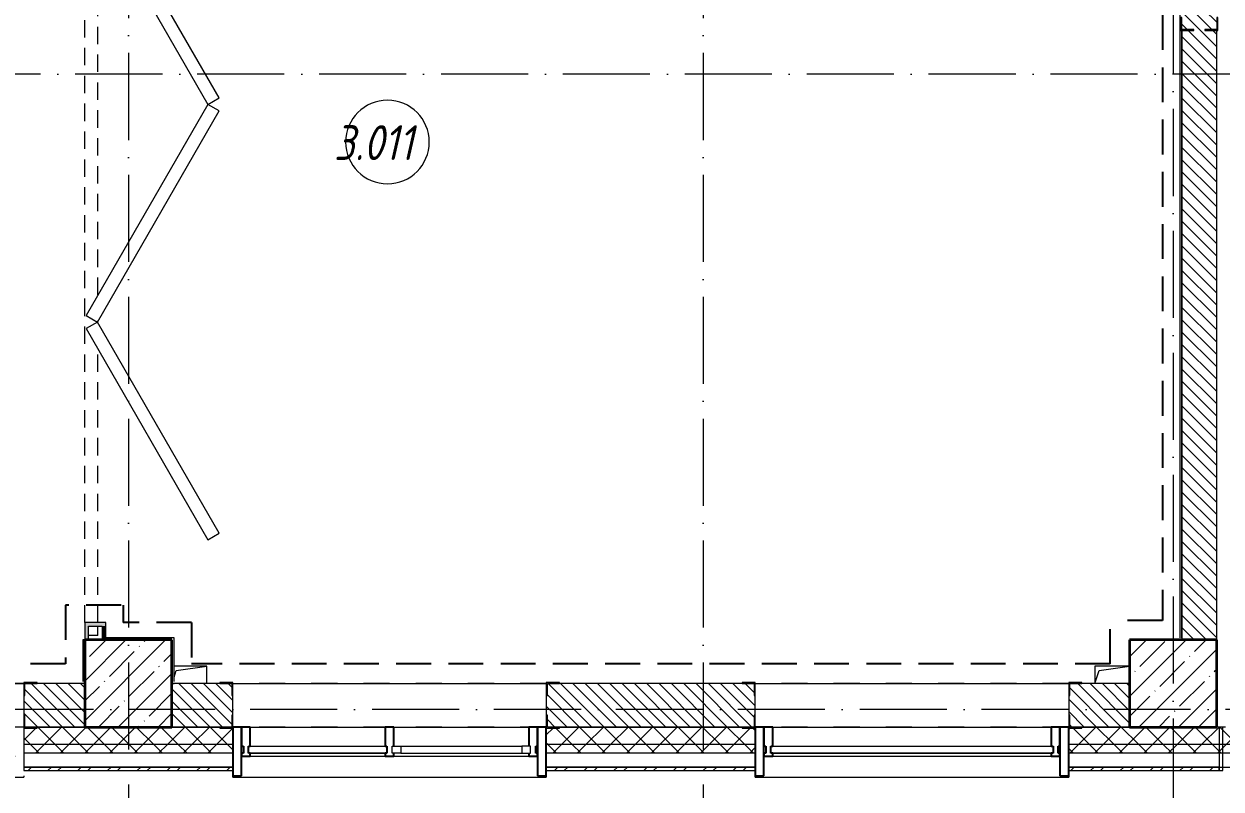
# Model space of a CAD drawing. Header units: millimetres. Extents: x -213536 to 1564669, y -45299 to 942238.
# Drawn here: x 469866 to 476741, y 501546 to 505940 of the extents above; entities that cross this region are included whole.
import ezdxf

# ---------------------------------------------------------------- set-up
doc = ezdxf.new("R2010")
doc.units = ezdxf.units.MM
for name, pattern in [('200_ШТРИХ__ш1_п0_6_', [160, 100, -60]), ('50_200_ШТРИХ_1Т_ш5_п1_п1_', [700, 500, -100, 0, -100]), ('Штрих короткий', [300, 150, -150]), ('Штриховая _2 мм - 1 мм_', [300, 200, -100])]:
    doc.linetypes.add(name, pattern=pattern)
for name, color, linetype, lineweight in [('0-1', 7, 'Continuous', 5), ('0-2', 7, 'Continuous', 9), ('3) ЖБ 4м', 3, 'Continuous', 30), ('Импосты витража', 7, 'Continuous', 9), ('Импосты витража-1', 7, 'Continuous', 25), ('Каркас_Импост', 7, 'Continuous', 13), ('Каркас_Импост-1', 7, 'Continuous', 9), ('Марки помещений', 7, 'Continuous', 9), ('Несущие колонны', 7, 'Continuous', 9), ('Несущие колонны-1', 7, 'Continuous', 35), ('Обобщенные модели', 7, 'Continuous', 9), ('Общие ребра', 7, 'Continuous', 9), ('Окна', 7, 'Continuous', 9), ('Оси-2', 7, '50_200_ШТРИХ_1Т_ш5_п1_п1_', 9), ('Остекление-1', 7, 'Continuous', 9), ('Открывание в плане-1', 7, '200_ШТРИХ__ш1_п0_6_', 9), ('Перемычка-1', 7, 'Штрих короткий', 9), ('Стены', 7, 'Continuous', 9), ('Стены-1', 7, 'Continuous', 13), ('Штриховка разреза-1', 7, 'Continuous', 9)]:
    doc.layers.add(name, color=color, linetype=linetype, lineweight=lineweight)
doc.layers.add('СТ-1_1', color=7, linetype='Штриховая _2 мм - 1 мм_', lineweight=90, true_color=0x888888)
doc.layers.add('Штриховка разреза-4', color=1, linetype='Continuous', lineweight=9, true_color=0xff0000)
doc.layers.get('0-2').off()
doc.styles.add('ISOCPEUR_I_6', font='isocpeui.ttf', dxfattribs={"width": 0.85, "height": 3.5})
pattern_1 = [(135, (0, 0), (-35.35534, -35.35534), [])]
pattern_2 = [(45, (0, 0), (-70.71068, 70.71068), []), (135, (0, 0), (-70.71068, -70.71068), [])]

# ---------------------------------------------------------------- blocks, each defined once
blk = doc.blocks.new('Ос 3 эт верх часть')
at = {"layer": 'Оси-2'}
for p, q in [((470466, 535177.6), (470466, 499613)), ((473766, 535177.6), (473766, 499613)), ((476466, 534856), (476466, 499613)), ((506366, 505652.4), (426847.2, 505652.4)), ((535374.3, 502002.4), (426847.2, 502002.4))]:
    blk.add_line(p, q, dxfattribs=at)
blk = doc.blocks.new('BSC_Колонна _Прямоугольная - 500х500-V7-АИ2_03_План отделки стен 3-го этажа _Часть 1_')
at = {"layer": 'Несущие колонны'}
h = blk.add_hatch(dxfattribs=at)
h.set_pattern_fill('FP_13', color=256, style=0, pattern_type=2)
h.set_pattern_definition([(45, (-47300, -57250), (-114.04925, 114.04925), []), (45, (-47185.95, -57250), (-114.04925, 114.04925), [201.613, -40.323, 3.353, -36.97])])
h.paths.add_polyline_path([(-250, -250), (250, -250), (250, 250), (-250, 250), (-250, 219.7)], flags=0)
at = {"layer": 'Несущие колонны-1'}
for p, q in [((250, 250), (-250, 250)), ((-250, 250), (-250, -250)), ((250, -250), (250, 250)), ((-250, -250), (250, -250))]:
    blk.add_line(p, q, dxfattribs=at)
blk = doc.blocks.new('BSC_Колонна _Прямоугольная - 500х500-V33-АИ2_03_План отделки стен 3-го этажа _Часть 1_')
at = {"layer": 'Несущие колонны'}
h = blk.add_hatch(dxfattribs=at)
h.set_pattern_fill('FP_39', color=256, style=0, pattern_type=2)
h.set_pattern_definition([(45, (-41300, -57250), (-114.04925, 114.04925), []), (45, (-41185.95, -57250), (-114.04925, 114.04925), [201.613, -40.323, 3.353, -36.97])])
h.paths.add_polyline_path([(-250, -250), (250, -250), (250, 250), (-250, 250)], flags=0)
at = {"layer": 'Несущие колонны-1'}
for p, q in [((250, 250), (-250, 250)), ((-250, 250), (-250, -250)), ((250, -250), (250, 250)), ((-250, -250), (250, -250))]:
    blk.add_line(p, q, dxfattribs=at)
blk = doc.blocks.new('DOR__перегородка__Прямоугольная - Вн_ДПГ_6800х3300h-29275894-АИ2_03_План отделки стен 3-го этажа _Часть 1_')
at = {"layer": 'Каркас_Импост'}
for p, q in [((1213.4, 771.8), (1.1, 71.7)), ((1250.9, 706.9), (1213.4, 771.8)), ((1288.4, 771.8), (1250.9, 706.9)), ((2500.8, 71.7), (1288.4, 771.8)), ((3712.7, 771.8), (2500.4, 71.7)), ((3750.3, 706.9), (3712.7, 771.8)), ((3786.7, 771.8), (3749.2, 706.9)), ((4999.1, 71.7), (3786.7, 771.8)), ((6212.1, 771.8), (4999.7, 71.7)), ((6249.6, 706.9), (6212.1, 771.8)), ((38.6, 6.7), (1250.9, 706.9)), ((1250.9, 706.9), (2463.3, 6.7)), ((2537.9, 6.7), (3750.3, 706.9)), ((3749.2, 706.9), (4961.6, 6.7)), ((5037.3, 6.7), (6249.6, 706.9)), ((1.1, 71.7), (38.6, 6.7)), ((2463.3, 6.7), (2500.8, 71.7)), ((2500.4, 71.7), (2537.9, 6.7)), ((4961.6, 6.7), (4999.1, 71.7)), ((4999.7, 71.7), (5037.3, 6.7))]:
    blk.add_line(p, q, dxfattribs=at)
at = {"layer": 'Открывание в плане-1'}
for p, q in [((0, 1474.2), (0, 0)), ((374.8, 1474.2), (0, 1474.2)), ((74.8, 1474.2), (74.8, 114.3)), ((149.8, 1474.2), (149.8, 157.6)), ((224.8, 1474.2), (224.8, 200.9)), ((299.8, 1474.2), (299.8, 244.2)), ((374.8, 1474.2), (374.8, 287.5)), ((299.8, 157.6), (299.8, 75)), ((374.8, 200.9), (374.8, 75)), ((6.8, 75), (0, 75)), ((2345, 75), (156.8, 75)), ((224.8, 114.3), (224.8, 75)), ((2506.2, 75), (2495, 75)), ((4843.3, 75), (2656.2, 75)), ((5005.5, 75), (4993.3, 75)), ((6725, 75), (5155.5, 75)), ((6800, 75), (6745, 75)), ((6800, 75), (6800, 20)), ((6725, 0), (0, 0))]:
    blk.add_line(p, q, dxfattribs=at)
blk = doc.blocks.new('Проем_Дверь_Прямоугольный - 1800х2700h_оконные проемы-25805030-АИ2_03_План отделки стен 3-го этажа _Часть 1_')
at = {"layer": 'Перемычка-1'}
for p, q in [((900, 125), (-900, 125)), ((900, -125), (-900, -125))]:
    blk.add_line(p, q, dxfattribs=at)
blk = doc.blocks.new('PNS_Панель прямоугольная2 - Нр_Стекло - 40мм-26243474-АИ2_03_План отделки стен 3-го этажа _Часть 1_')
at = {"layer": 'Каркас_Импост'}
for p, q in [((-397.5, 0), (-397.5, 40)), ((-397.5, 40), (-347.5, 40)), ((-347.5, 40), (-347.5, 0)), ((397.5, 40), (347.5, 40)), ((347.5, 40), (347.5, 0)), ((397.5, 0), (397.5, 40)), ((-347.5, 0), (-397.5, 0)), ((347.5, 0), (397.5, 0))]:
    blk.add_line(p, q, dxfattribs=at)
at = {"layer": 'Каркас_Импост-1'}
for p, q in [((-347.5, 40), (347.5, 40)), ((-347.5, 0), (347.5, 0))]:
    blk.add_line(p, q, dxfattribs=at)
blk = doc.blocks.new('Прямоугольный импост - Импост структурный с накладкой - 150мм-25647633-АИ2_03_План отделки стен 3-го этажа _Часть 1_')
at = {"layer": 'Импосты витража-1'}
for p, q in [((-25, 0), (-25, 17)), ((-25, 17), (25, 17)), ((-15, 0), (-25, 0)), ((-15, -40), (-15, 0)), ((25, 17), (25, 0)), ((-25, -150), (-25, -40)), ((-25, -40), (-15, -40)), ((25, -40), (25, -150)), ((25, -150), (-25, -150))]:
    blk.add_line(p, q, dxfattribs=at)
blk = doc.blocks.new('Прямоугольный импост - Импост структурный с накладкой - 150мм-25647642-АИ2_03_План отделки стен 3-го этажа _Часть 1_')
at = {"layer": 'Импосты витража'}
for p, q in [((78475, 87667), (77700, 87667)), ((78475, 87500), (77700, 87500))]:
    blk.add_line(p, q, dxfattribs=at)
blk = doc.blocks.new('Прямоугольный импост - Импост структурный с накладкой - 150мм-V149-АИ2_03_План отделки стен 3-го этажа _Часть 1_')
at = {"layer": 'Импосты витража-1'}
for p, q in [((-25, 0), (-25, 17)), ((-25, 17), (25, 17)), ((25, 0), (15, 0)), ((15, 0), (15, -40)), ((25, 17), (25, 0)), ((-25, -150), (-25, -40)), ((15, -40), (25, -40)), ((25, -40), (25, -150)), ((25, -150), (-25, -150))]:
    blk.add_line(p, q, dxfattribs=at)
blk = doc.blocks.new('PNS_Панель прямоугольная1 - Нр_Стекло - 40мм-25259299-АИ2_03_План отделки стен 3-го этажа _Часть 1_')
at = {"layer": 'Остекление-1'}
for p, q in [((-387.5, 40), (387.5, 40)), ((-397.5, 0), (397.5, 0)), ((387.5, 0), (-387.5, 0))]:
    blk.add_line(p, q, dxfattribs=at)
blk = doc.blocks.new('Прямоугольный импост - Импост структурный с накладкой - 150мм-25647644-АИ2_03_План отделки стен 3-го этажа _Часть 1_')
at = {"layer": 'Импосты витража-1'}
for p, q in [((-25, 0), (-25, 17)), ((-25, 17), (25, 17)), ((-15, 0), (-25, 0)), ((-15, -40), (-15, 0)), ((25, 0), (15, 0)), ((15, 0), (15, -40)), ((25, 17), (25, 0)), ((-25, -150), (-25, -40)), ((-25, -40), (-15, -40)), ((15, -40), (25, -40)), ((25, -40), (25, -150)), ((25, -150), (-25, -150))]:
    blk.add_line(p, q, dxfattribs=at)
blk = doc.blocks.new('Прямоугольный импост - Откос НВФ_50х280 мм-V152-АИ2_03_План отделки стен 3-го этажа _Часть 1_')
at = {"layer": 'Импосты витража-1'}
for p, q in [((-50, 130), (0, 130)), ((-50, -150), (-50, 130)), ((0, 130), (0, -144)), ((0, -150), (-50, -150))]:
    blk.add_line(p, q, dxfattribs=at)
blk = doc.blocks.new('Прямоугольный импост - Откос НВФ_50х280 мм-25993838-АИ2_03_План отделки стен 3-го этажа _Часть 1_')
at = {"layer": 'Импосты витража-1'}
for p, q in [((0, 130), (-50, 130)), ((-50, 130), (-50, -150)), ((0, -144), (0, 130)), ((-50, -150), (0, -150))]:
    blk.add_line(p, q, dxfattribs=at)
blk = doc.blocks.new('PNS_Панель прямоугольная1 - Нр_Стекло - 40мм-25293744-АИ2_03_План отделки стен 3-го этажа _Часть 1_')
at = {"layer": 'Остекление-1'}
for p, q in [((-800, 40), (800, 40)), ((-810, 0), (810, 0)), ((800, 0), (-800, 0))]:
    blk.add_line(p, q, dxfattribs=at)
blk = doc.blocks.new('Прямоугольный импост - Импост структурный с накладкой - 150мм-25651488-АИ2_03_План отделки стен 3-го этажа _Часть 1_')
at = {"layer": 'Импосты витража'}
for p, q in [((26050, 70600), (26050, 72200)), ((26217, 70600), (26217, 72200))]:
    blk.add_line(p, q, dxfattribs=at)
blk = doc.blocks.new('Прямоугольный импост - Импост структурный с накладкой - 150мм-25651501-АИ2_03_План отделки стен 3-го этажа _Часть 1_')
at = {"layer": 'Импосты витража-1'}
for p, q in [((-25, 0), (-25, 17)), ((-25, 17), (25, 17)), ((-15, 0), (-25, 0)), ((-15, -40), (-15, 0)), ((25, 0), (15, 0)), ((15, 0), (15, -40)), ((25, 17), (25, 0)), ((-25, -150), (-25, -40)), ((-25, -40), (-15, -40)), ((15, -40), (25, -40)), ((25, -40), (25, -150)), ((25, -150), (-25, -150))]:
    blk.add_line(p, q, dxfattribs=at)
blk = doc.blocks.new('Прямоугольный импост - Откос НВФ_50х280 мм-25995271-АИ2_03_План отделки стен 3-го этажа _Часть 1_')
at = {"layer": 'Импосты витража-1'}
for p, q in [((-50, 130), (0, 130)), ((-50, -150), (-50, 130)), ((0, 130), (0, -144)), ((0, -150), (-50, -150))]:
    blk.add_line(p, q, dxfattribs=at)
blk = doc.blocks.new('Прямоугольный импост - Откос НВФ_50х280 мм-25995273-АИ2_03_План отделки стен 3-го этажа _Часть 1_')
at = {"layer": 'Импосты витража-1'}
for p, q in [((0, 130), (-50, 130)), ((-50, 130), (-50, -150)), ((0, -144), (0, 130)), ((-50, -150), (0, -150))]:
    blk.add_line(p, q, dxfattribs=at)
blk = doc.blocks.new('Фахверк_СКБ_Уголок - 250_2700-27497298-АИ2_03_План отделки стен 3-го этажа _Часть 1_')
at = {"layer": 'Обобщенные модели'}
for p, q in [((200, 181), (125, 181)), ((125, 181), (125, 106)), ((131, 106), (131, 175)), ((131, 175), (200, 175)), ((200, 175), (200, 181)), ((125, 106), (131, 106)), ((131, -6), (125, -6)), ((125, -6), (125, -81)), ((131, -75), (131, -6)), ((125, -81), (200, -81)), ((200, -75), (131, -75)), ((200, -81), (200, -75))]:
    blk.add_line(p, q, dxfattribs=at)
blk = doc.blocks.new('Фахверк_СКБ_Уголок - 200_3550-28267367-АИ2_03_План отделки стен 3-го этажа _Часть 1_')
at = {"layer": 'Обобщенные модели'}
for p, q in [((200, 156), (125, 156)), ((125, 156), (125, 81)), ((131, 81), (131, 150)), ((131, 150), (200, 150)), ((200, 150), (200, 156)), ((125, 81), (131, 81)), ((131, 19), (125, 19)), ((125, 19), (125, -56)), ((131, -50), (131, 19)), ((125, -56), (200, -56)), ((200, -50), (131, -50)), ((200, -56), (200, -50))]:
    blk.add_line(p, q, dxfattribs=at)
blk = doc.blocks.new('AR_Отверстие прямоугольное _в плите_ - AR_Отверстие прямоугольное _в плите_-V212-АИ2_03_План отделки стен 3-го этажа _Часть 1_')
at = {"layer": 'Обобщенные модели'}
for p, q in [((100, 50), (-88, 50)), ((-88, -14), (-75, 25)), ((-75, 25), (100, 50)), ((100, -50), (100, 50))]:
    blk.add_line(p, q, dxfattribs=at)
blk = doc.blocks.new('AR_Отверстие прямоугольное _в плите_ - AR_Отверстие прямоугольное _в плите_-V226-АИ2_03_План отделки стен 3-го этажа _Часть 1_')
at = {"layer": 'Обобщенные модели'}
for p, q in [((100, 50), (-100, 50)), ((-100, 50), (-100, -50)), ((-100, -50), (-75, 25)), ((-75, 25), (100, 50))]:
    blk.add_line(p, q, dxfattribs=at)
blk = doc.blocks.new('Отлив_СКБ - Отлив витража_120_НВФ-31885687-АИ2_03_План отделки стен 3-го этажа _Часть 1_')
at = {"layer": 'Окна'}
for p, q in [((1750, -2), (50, -2)), ((0, -120), (0, -113)), ((0, -120), (1800, -120)), ((1800, -113), (1800, -120))]:
    blk.add_line(p, q, dxfattribs=at)
blk = doc.blocks.new('Стены 3 - Стены 4-31194751-АИ2_03_План отделки стен 3-го этажа _Часть 1_')
at = {"layer": 'Стены-1'}
for p, q in [((-1798.5, 41030.2), (-1798.5, 41010.2)), ((-1548.5, 41030.2), (-1798.5, 41030.2)), ((-1798.5, 41010.2), (-1548.5, 41010.2)), ((-1548.5, 41010.2), (-1548.5, 41030.2))]:
    blk.add_line(p, q, dxfattribs=at)
blk = doc.blocks.new('0125-Р-ОО-Ш2-АР-о_23_10_2024_rvt-1-АИ2_03_План отделки стен 3-го этажа _Часть 1_')
at = {"layer": 'Штриховка разреза-1'}
h = blk.add_hatch(dxfattribs=at)
h.set_pattern_fill('FP_1', color=256, style=0, pattern_type=2)
h.set_pattern_definition(pattern_1)
h.paths.add_polyline_path([(47550, 57500), (47550, 61000), (47481, 61000), (47481, 61006), (47550, 61006), (47550, 64500), (47350, 64500), (47350, 61006), (47419, 61006), (47419, 61000), (47350, 61000), (47350, 57500), (47399.9, 57500)], flags=0)
h = blk.add_hatch(dxfattribs=at)
h.set_pattern_fill('FP_1', color=256, style=0, pattern_type=2)
h.set_pattern_definition(pattern_1)
h.paths.add_polyline_path([(41050, 57000), (41050, 57250), (40706, 57250), (40706, 57181), (40700, 57181), (40700, 57069), (40706, 57069), (40706, 57000), (40804.7, 57000)], flags=0)
h.paths.add_polyline_path([(38550, 57000), (38894, 57000), (38894, 57069), (38900, 57069), (38900, 57181), (38894, 57181), (38894, 57250), (38550, 57250)], flags=0)
h = blk.add_hatch(dxfattribs=at)
h.set_pattern_fill('FP_1', color=256, style=0, pattern_type=2)
h.set_pattern_definition(pattern_1)
h.paths.add_polyline_path([(46706, 57000), (47050, 57000), (47050, 57250), (46706, 57250), (46706, 57181), (46700, 57181), (46700, 57069), (46706, 57069)], flags=0)
h.paths.add_polyline_path([(43775, 57000), (44894, 57000), (44894, 57069), (44900, 57069), (44900, 57181), (44894, 57181), (44894, 57250), (43706, 57250), (43706, 57181), (43700, 57181), (43700, 57069), (43706, 57069), (43706, 57000)], flags=0)
h.paths.add_polyline_path([(41550, 57000), (41894, 57000), (41894, 57069), (41900, 57069), (41900, 57181), (41894, 57181), (41894, 57250), (41550, 57250)], flags=0)
h = blk.add_hatch(dxfattribs=at)
h.set_pattern_fill('FP_50', color=256, style=0, pattern_type=2)
h.set_pattern_definition(pattern_2)
h.paths.add_polyline_path([(75665.1, 56900), (76650, 56900), (76650, 57000), (70300, 57000), (70300, 56900), (74722.9, 56900)], flags=0)
h.paths.add_polyline_path([(66243.3, 56900), (66350, 56900), (66350, 56994), (66275, 56994), (66275, 57000), (65325, 57000), (65325, 56994), (65250, 56994), (65250, 56900), (66100, 56900)], flags=0)
h.paths.add_polyline_path([(68800, 56900), (69300, 56900), (69300, 57000), (67425, 57000), (67425, 56994), (67350, 56994), (67350, 56900), (68127.7, 56900)], flags=0)
h.paths.add_polyline_path([(63450, 56900), (63450, 56994), (63375, 56994), (63375, 57000), (62325, 57000), (62325, 56994), (62250, 56994), (62250, 56900), (63444, 56900)], flags=0)
h.paths.add_polyline_path([(60375, 56900), (60450, 56900), (60450, 56994), (60375, 56994), (60375, 57000), (59325, 57000), (59325, 56994), (59250, 56994), (59250, 56900), (59648.1, 56900)], flags=0)
h.paths.add_polyline_path([(56600, 56900), (57450, 56900), (57450, 56994), (57375, 56994), (57375, 57000), (56325, 57000), (56325, 56994), (56250, 56994), (56250, 56900), (56350.5, 56900)], flags=0)
h.paths.add_polyline_path([(54444, 56900), (54450, 56900), (54450, 56994), (54375, 56994), (54375, 57000), (53325, 57000), (53325, 56994), (53250, 56994), (53250, 56900), (54375, 56900)], flags=0)
h.paths.add_polyline_path([(51450, 56900), (51450, 56994), (51375, 56994), (51375, 57000), (50325, 57000), (50325, 56994), (50250, 56994), (50250, 56900), (51168.6, 56900)], flags=0)
h.paths.add_polyline_path([(48450, 56900), (48450, 56994), (48375, 56994), (48375, 57000), (46775, 57000), (46775, 56994), (46700, 56994), (46700, 56900), (48342.1, 56900)], flags=0)
h.paths.add_polyline_path([(44900, 56900), (44900, 56994), (44825, 56994), (44825, 57000), (43775, 57000), (43775, 56994), (43700, 56994), (43700, 56900), (44894, 56900)], flags=0)
h.paths.add_polyline_path([(41050, 56900), (41900, 56900), (41900, 56994), (41825, 56994), (41825, 57000), (40775, 57000), (40775, 56994), (40700, 56994), (40700, 56900), (40804.7, 56900)], flags=0)
h.paths.add_polyline_path([(38900, 56900), (38900, 56994), (38825, 56994), (38825, 57000), (37775, 57000), (37775, 56994), (37700, 56994), (37700, 56900), (38550, 56900)], flags=0)
h.paths.add_polyline_path([(35894, 56900), (35900, 56900), (35900, 56994), (35825, 56994), (35825, 57000), (34775, 57000), (34775, 56994), (34700, 56994), (34700, 56900), (35825, 56900)], flags=0)
h.paths.add_polyline_path([(32900, 56900), (32900, 56994), (32825, 56994), (32825, 57000), (31775, 57000), (31775, 56994), (31700, 56994), (31700, 56900), (32796.2, 56900)], flags=0)
h.paths.add_polyline_path([(29550, 56900), (29900, 56900), (29900, 56994), (29825, 56994), (29825, 57000), (28775, 57000), (28775, 56994), (28700, 56994), (28700, 56900), (29498.6, 56900)], flags=0)
h.paths.add_polyline_path([(25700, 56900), (26900, 56900), (26900, 56994), (26825, 56994), (26825, 57000), (25775, 57000), (25775, 56994), (25700, 56994)], flags=0)
h.paths.add_polyline_path([(23825, 56900), (23900, 56900), (23900, 56994), (23825, 56994), (23825, 57000), (22775, 57000), (22775, 56994), (22700, 56994), (22700, 56900), (23550, 56900)], flags=0)
h.paths.add_polyline_path([(20825, 56900), (20900, 56900), (20900, 56994), (20825, 56994), (20825, 57000), (19775, 57000), (19775, 56994), (19700, 56994), (19700, 56900), (20550, 56900)], flags=0)
h.paths.add_polyline_path([(18700, 56900), (18700, 56994), (18625, 56994), (18625, 57000), (8900, 57000), (8900, 56900), (18663.6, 56900)], flags=0)
h.paths.add_polyline_path([(6886.4, 56900), (7900, 56900), (7900, 57000), (-100, 57000), (-100, 56900), (3117.7, 56900)], flags=0)
h = blk.add_hatch(dxfattribs=at)
h.set_pattern_fill('FP_50', color=256, style=0, pattern_type=2)
h.set_pattern_definition(pattern_2)
h.paths.add_polyline_path([(75665.1, 56850), (76650, 56850), (76650, 56900), (70300, 56900), (70300, 56850), (74722.9, 56850)], flags=0)
h.paths.add_polyline_path([(69300, 56850), (69300, 56900), (67350, 56900), (67350, 56850), (69069.9, 56850)], flags=0)
h.paths.add_polyline_path([(66350, 56850), (66350, 56900), (65250, 56900), (65250, 56850), (66243.3, 56850)], flags=0)
h.paths.add_polyline_path([(63450, 56850), (63450, 56900), (62250, 56900), (62250, 56850), (63416.8, 56850)], flags=0)
h.paths.add_polyline_path([(60450, 56850), (60450, 56900), (59250, 56900), (59250, 56850), (59648.1, 56850)], flags=0)
h.paths.add_polyline_path([(57450, 56850), (57450, 56900), (56250, 56900), (56250, 56850), (56821.6, 56850)], flags=0)
h.paths.add_polyline_path([(53250, 56850), (54450, 56850), (54450, 56900), (53250, 56900)], flags=0)
h.paths.add_polyline_path([(51450, 56850), (51450, 56900), (50250, 56900), (50250, 56850), (51168.6, 56850)], flags=0)
h.paths.add_polyline_path([(48450, 56850), (48450, 56900), (46700, 56900), (46700, 56850), (48342.1, 56850)], flags=0)
h.paths.add_polyline_path([(44573.4, 56850), (44900, 56850), (44900, 56900), (43700, 56900), (43700, 56850)], flags=0)
h.paths.add_polyline_path([(41900, 56850), (41900, 56900), (40700, 56900), (40700, 56850), (41746.8, 56850)], flags=0)
h.paths.add_polyline_path([(38900, 56850), (38900, 56900), (37700, 56900), (37700, 56850), (37978.1, 56850)], flags=0)
h.paths.add_polyline_path([(34700, 56850), (35900, 56850), (35900, 56900), (34700, 56900)], flags=0)
h.paths.add_polyline_path([(32900, 56850), (32900, 56900), (31700, 56900), (31700, 56850), (32796.2, 56850)], flags=0)
h.paths.add_polyline_path([(28700, 56850), (29900, 56850), (29900, 56900), (28700, 56900)], flags=0)
h.paths.add_polyline_path([(25729.9, 56850), (26900, 56850), (26900, 56900), (25700, 56900), (25700, 56850)], flags=0)
h.paths.add_polyline_path([(23900, 56850), (23900, 56900), (22700, 56900), (22700, 56850), (23845.5, 56850)], flags=0)
h.paths.add_polyline_path([(20547.9, 56850), (20900, 56850), (20900, 56900), (19700, 56900), (19700, 56850), (20076.9, 56850)], flags=0)
h.paths.add_polyline_path([(18700, 56850), (18700, 56900), (8900, 56900), (8900, 56850), (18663.6, 56850)], flags=0)
h.paths.add_polyline_path([(7900, 56850), (7900, 56900), (-200, 56900), (-200, 56850), (6886.4, 56850)], flags=0)
h = blk.add_hatch(dxfattribs=at)
h.set_pattern_fill('FP_49', color=256, style=0, pattern_type=2)
h.set_pattern_definition([(45, (0, 0), (-85.53659, 85.53659), []), (45, (57.02, 0), (-85.53659, 85.53659), [])])
h.paths.add_polyline_path([(47399.9, 56750), (47565, 56750), (47565, 56770), (46700, 56770), (46700, 56750)], flags=0)
h.paths.add_polyline_path([(44900, 56750), (44900, 56770), (43700, 56770), (43700, 56750), (44573.4, 56750)], flags=0)
h.paths.add_polyline_path([(41746.8, 56750), (41900, 56750), (41900, 56770), (40700, 56770), (40700, 56750), (40804.7, 56750)], flags=0)
h.paths.add_polyline_path([(38900, 56750), (38900, 56770), (37700, 56770), (37700, 56750), (37978.1, 56750)], flags=0)
h.paths.add_polyline_path([(35900, 56750), (35900, 56770), (34700, 56770), (34700, 56750), (35151.6, 56750)], flags=0)
h.paths.add_polyline_path([(32900, 56750), (32900, 56770), (31700, 56770), (31700, 56750), (32796.2, 56750)], flags=0)
h.paths.add_polyline_path([(29900, 56750), (29900, 56770), (28700, 56770), (28700, 56750), (29498.6, 56750)], flags=0)
h.paths.add_polyline_path([(25700, 56750), (26900, 56750), (26900, 56770), (25700, 56770)], flags=0)
h.paths.add_polyline_path([(23900, 56750), (23900, 56770), (22700, 56770), (22700, 56750), (23845.5, 56750)], flags=0)
h.paths.add_polyline_path([(20547.9, 56750), (20900, 56750), (20900, 56770), (19700, 56770), (19700, 56750), (20076.9, 56750)], flags=0)
h.paths.add_polyline_path([(18700, 56750), (18700, 56770), (8900, 56770), (8900, 56750), (18663.6, 56750)], flags=0)
h.paths.add_polyline_path([(7900, 56750), (7900, 56770), (-330, 56770), (-330, 56750), (6886.4, 56750)], flags=0)
at = {"layer": 'Общие ребра'}
for p, q in [((41050, 57000), (40775, 57000)), ((40775, 57000), (41050, 57000)), ((41825, 57000), (41550, 57000)), ((41550, 57000), (41825, 57000)), ((44825, 57000), (43775, 57000)), ((43775, 57000), (44825, 57000)), ((47050, 57000), (46775, 57000)), ((46775, 57000), (47050, 57000)), ((41900, 56900), (40700, 56900)), ((44900, 56900), (43700, 56900)), ((48450, 56900), (46700, 56900)), ((41900, 56850), (40700, 56850)), ((44900, 56850), (43700, 56850)), ((48450, 56850), (46700, 56850))]:
    blk.add_line(p, q, dxfattribs=at)
at = {"layer": 'Стены'}
for p, q in [((38900, 57250), (40700, 57250)), ((41900, 57250), (43700, 57250)), ((44900, 57250), (46700, 57250))]:
    blk.add_line(p, q, dxfattribs=at)
at = {"layer": 'Стены-1'}
for p, q in [((47350, 61000), (47350, 57500)), ((47550, 57500), (47550, 61000)), ((41050, 57250), (40775, 57250)), ((41825, 57250), (41550, 57250)), ((44825, 57250), (43775, 57250)), ((47050, 57250), (46775, 57250)), ((40700, 57181), (40700, 57069)), ((41900, 57069), (41900, 57181)), ((43700, 57181), (43700, 57069)), ((44900, 57069), (44900, 57181)), ((46700, 57181), (46700, 57069)), ((40700, 56994), (40700, 56770)), ((41900, 56770), (41900, 56994)), ((43700, 56994), (43700, 56770)), ((44900, 56770), (44900, 56994)), ((46700, 56994), (46700, 56770)), ((47600, 57000), (47550, 57000)), ((40700, 56770), (41900, 56770)), ((41900, 56770), (40700, 56770)), ((40700, 56770), (40700, 56750)), ((40700, 56750), (41900, 56750)), ((41900, 56750), (41900, 56770)), ((43700, 56770), (44900, 56770)), ((44900, 56770), (43700, 56770)), ((43700, 56770), (43700, 56750)), ((43700, 56750), (44900, 56750)), ((44900, 56750), (44900, 56770)), ((46700, 56770), (48450, 56770)), ((47565, 56770), (46700, 56770)), ((46700, 56770), (46700, 56750)), ((46700, 56750), (47565, 56750)), ((47565, 56750), (47565, 56770))]:
    blk.add_line(p, q, dxfattribs=at)
at = {"layer": '0-2'}
for name, p, rotation in [('DOR__перегородка__Прямоугольная - Вн_ДПГ_6800х3300h-29275894-АИ2_03_План отделки стен 3-го этажа _Часть 1_', (41050, 64325), 270.0000000000002), ('Фахверк_СКБ_Уголок - 200_3550-28267367-АИ2_03_План отделки стен 3-го этажа _Часть 1_', (47500, 60875), 89.99999999999993), ('Фахверк_СКБ_Уголок - 250_2700-27497298-АИ2_03_План отделки стен 3-го этажа _Часть 1_', (42025, 57175), 180), ('Фахверк_СКБ_Уголок - 250_2700-27497298-АИ2_03_План отделки стен 3-го этажа _Часть 1_', (45025, 57175), 180), ('Прямоугольный импост - Откос НВФ_50х280 мм-25993838-АИ2_03_План отделки стен 3-го этажа _Часть 1_', (41900, 56850), 180), ('Прямоугольный импост - Импост структурный с накладкой - 150мм-25647642-АИ2_03_План отделки стен 3-го этажа _Часть 1_', (120475, 144500), 180), ('Прямоугольный импост - Импост структурный с накладкой - 150мм-25647642-АИ2_03_План отделки стен 3-го этажа _Часть 1_', (121300, 144500), 180), ('Прямоугольный импост - Откос НВФ_50х280 мм-25995273-АИ2_03_План отделки стен 3-го этажа _Часть 1_', (44900, 56850), 180), ('Прямоугольный импост - Импост структурный с накладкой - 150мм-25651488-АИ2_03_План отделки стен 3-го этажа _Часть 1_', (-25600, 83050), 270.0000000000022), ('Стены 3 - Стены 4-31194751-АИ2_03_План отделки стен 3-го этажа _Часть 1_', (88595.2, 58548.5), 89.9999999999999)]:
    blk.add_blockref(name, p, dxfattribs=dict(at, rotation=rotation))
for name, p in [('BSC_Колонна _Прямоугольная - 500х500-V33-АИ2_03_План отделки стен 3-го этажа _Часть 1_', (41300, 57250)), ('BSC_Колонна _Прямоугольная - 500х500-V7-АИ2_03_План отделки стен 3-го этажа _Часть 1_', (47300, 57250)), ('AR_Отверстие прямоугольное _в плите_ - AR_Отверстие прямоугольное _в плите_-V212-АИ2_03_План отделки стен 3-го этажа _Часть 1_', (41650, 57300)), ('AR_Отверстие прямоугольное _в плите_ - AR_Отверстие прямоугольное _в плите_-V226-АИ2_03_План отделки стен 3-го этажа _Часть 1_', (46950, 57300)), ('Проем_Дверь_Прямоугольный - 1800х2700h_оконные проемы-25805030-АИ2_03_План отделки стен 3-го этажа _Часть 1_', (39800, 57125)), ('Фахверк_СКБ_Уголок - 250_2700-27497298-АИ2_03_План отделки стен 3-го этажа _Часть 1_', (40575, 57075)), ('Проем_Дверь_Прямоугольный - 1800х2700h_оконные проемы-25805030-АИ2_03_План отделки стен 3-го этажа _Часть 1_', (42800, 57125)), ('Фахверк_СКБ_Уголок - 250_2700-27497298-АИ2_03_План отделки стен 3-го этажа _Часть 1_', (43575, 57075)), ('Проем_Дверь_Прямоугольный - 1800х2700h_оконные проемы-25805030-АИ2_03_План отделки стен 3-го этажа _Часть 1_', (45800, 57125)), ('Фахверк_СКБ_Уголок - 250_2700-27497298-АИ2_03_План отделки стен 3-го этажа _Часть 1_', (46575, 57075)), ('PNS_Панель прямоугольная1 - Нр_Стекло - 40мм-25259299-АИ2_03_План отделки стен 3-го этажа _Часть 1_', (42387.5, 56850)), ('PNS_Панель прямоугольная2 - Нр_Стекло - 40мм-26243474-АИ2_03_План отделки стен 3-го этажа _Часть 1_', (43212.5, 56850)), ('PNS_Панель прямоугольная1 - Нр_Стекло - 40мм-25293744-АИ2_03_План отделки стен 3-го этажа _Часть 1_', (45800, 56850)), ('Отлив_СКБ - Отлив витража_120_НВФ-31885687-АИ2_03_План отделки стен 3-го этажа _Часть 1_', (38900, 56833)), ('Отлив_СКБ - Отлив витража_120_НВФ-31885687-АИ2_03_План отделки стен 3-го этажа _Часть 1_', (41900, 56833)), ('Отлив_СКБ - Отлив витража_120_НВФ-31885687-АИ2_03_План отделки стен 3-го этажа _Часть 1_', (44900, 56833))]:
    blk.add_blockref(name, p, dxfattribs=at)
at = {"layer": '0-2', "extrusion": (0, 0, -1), "rotation": 180}
for name, p in [('Прямоугольный импост - Импост структурный с накладкой - 150мм-25647644-АИ2_03_План отделки стен 3-го этажа _Часть 1_', (-41975, 56850)), ('Прямоугольный импост - Импост структурный с накладкой - 150мм-25647633-АИ2_03_План отделки стен 3-го этажа _Часть 1_', (-42800, 56850)), ('Прямоугольный импост - Импост структурный с накладкой - 150мм-V149-АИ2_03_План отделки стен 3-го этажа _Часть 1_', (-43625, 56850)), ('Прямоугольный импост - Откос НВФ_50х280 мм-V152-АИ2_03_План отделки стен 3-го этажа _Часть 1_', (-43700, 56850)), ('Прямоугольный импост - Импост структурный с накладкой - 150мм-25651501-АИ2_03_План отделки стен 3-го этажа _Часть 1_', (-44975, 56850)), ('Прямоугольный импост - Импост структурный с накладкой - 150мм-25651501-АИ2_03_План отделки стен 3-го этажа _Часть 1_', (-46625, 56850)), ('Прямоугольный импост - Откос НВФ_50х280 мм-25995271-АИ2_03_План отделки стен 3-го этажа _Часть 1_', (-46700, 56850))]:
    blk.add_blockref(name, p, dxfattribs=at)
blk = doc.blocks.new('AI_Марка_Помещение_х1__Общий_E___ISO-2_1K_ - Номер-16210215-АИ2_03_План отделки стен 3-го этажа _Часть 1_')
at = {"layer": 'Марки помещений'}
for start, end in [(360, 180), (180, 360)]:
    blk.add_arc((0.039, 0.312), 2.4, start, end, dxfattribs=at)
blk = doc.blocks.new('3этВверх')
at = {"layer": 'Штриховка разреза-4'}
for points in [[(470236, 502402.4), (470236, 502502.4), (470216, 502502.4), (470216, 502402.4)], [(470316, 502482.4), (470336, 502482.4), (470336, 502502.4), (470236, 502502.4), (470236, 502482.4)], [(470336, 502402.4), (470336, 502482.4), (470316, 502482.4), (470316, 502402.4)]]:
    blk.add_hatch(color=256, dxfattribs=at).paths.add_polyline_path(points, flags=0)
at = {"layer": 'Общие ребра'}
blk.add_line((470336, 502414.4), (470336, 502402.4), dxfattribs=at)
at = {"layer": 'СТ-1_1', "lineweight": 25}
for p, q in [((476404, 509290.4), (476404, 502514.4)), ((470104, 502602.4), (470104, 502264.4)), ((470424, 502602.4), (470104, 502602.4)), ((470436, 502602.4), (470436, 502502.4)), ((470828, 502502.4), (470436, 502502.4)), ((470828, 502502.4), (470828, 502264.4)), ((476104, 502264.4), (476104, 502514.4)), ((476404, 502514.4), (476104, 502514.4)), ((470104, 502264.4), (467828, 502264.4)), ((476104, 502264.4), (470828, 502264.4))]:
    blk.add_line(p, q, dxfattribs=at)
at = {"layer": 'Стены-1'}
for p, q in [((476504, 509390.4), (476504, 502414.4)), ((476516, 502414.4), (476516, 505902.4)), ((470336, 502502.4), (470216, 502502.4)), ((470216, 502502.4), (470216, 502402.4)), ((470336, 502414.4), (470336, 502502.4)), ((470236, 502482.4), (470316, 502482.4)), ((470236, 502402.4), (470236, 502482.4)), ((470316, 502482.4), (470316, 502402.4)), ((470204, 502402.4), (470204, 502164.4)), ((470216, 502402.4), (470204, 502402.4)), ((470728, 502414.4), (470336, 502414.4)), ((470728, 502164.4), (470728, 502414.4)), ((470716, 502152.4), (470728, 502152.4))]:
    blk.add_line(p, q, dxfattribs=at)
at = {"layer": '0-1'}
blk.add_blockref('0125-Р-ОО-Ш2-АР-о_23_10_2024_rvt-1-АИ2_03_План отделки стен 3-го этажа _Часть 1_', (429166, 444902.4), dxfattribs=at)
at = {"layer": 'Марки помещений', "xscale": 99.99999999999993, "yscale": 99.99999999999993, "zscale": 99.99999999999993}
blk.add_blockref('AI_Марка_Помещение_х1__Общий_E___ISO-2_1K_ - Номер-16210215-АИ2_03_План отделки стен 3-го этажа _Часть 1_', (471949.7, 505230.6), dxfattribs=at)
at = {"layer": 'Марки помещений', "insert": (471646.6, 505358.5), "char_height": 200, "width": 689.451, "attachment_point": 1, "style": 'ISOCPEUR_I_6'}
blk.add_mtext('3.011', dxfattribs=at)

msp = doc.modelspace()

# ---------------------------------------------------------------- block references
at = {"color": 5, "lineweight": 30}
msp.add_blockref('Ос 3 эт верх часть', (0, 0), dxfattribs=at)
at = {"layer": '3) ЖБ 4м'}
msp.add_blockref('3этВверх', (0, 0), dxfattribs=at)

doc.saveas('drawing.dxf')
